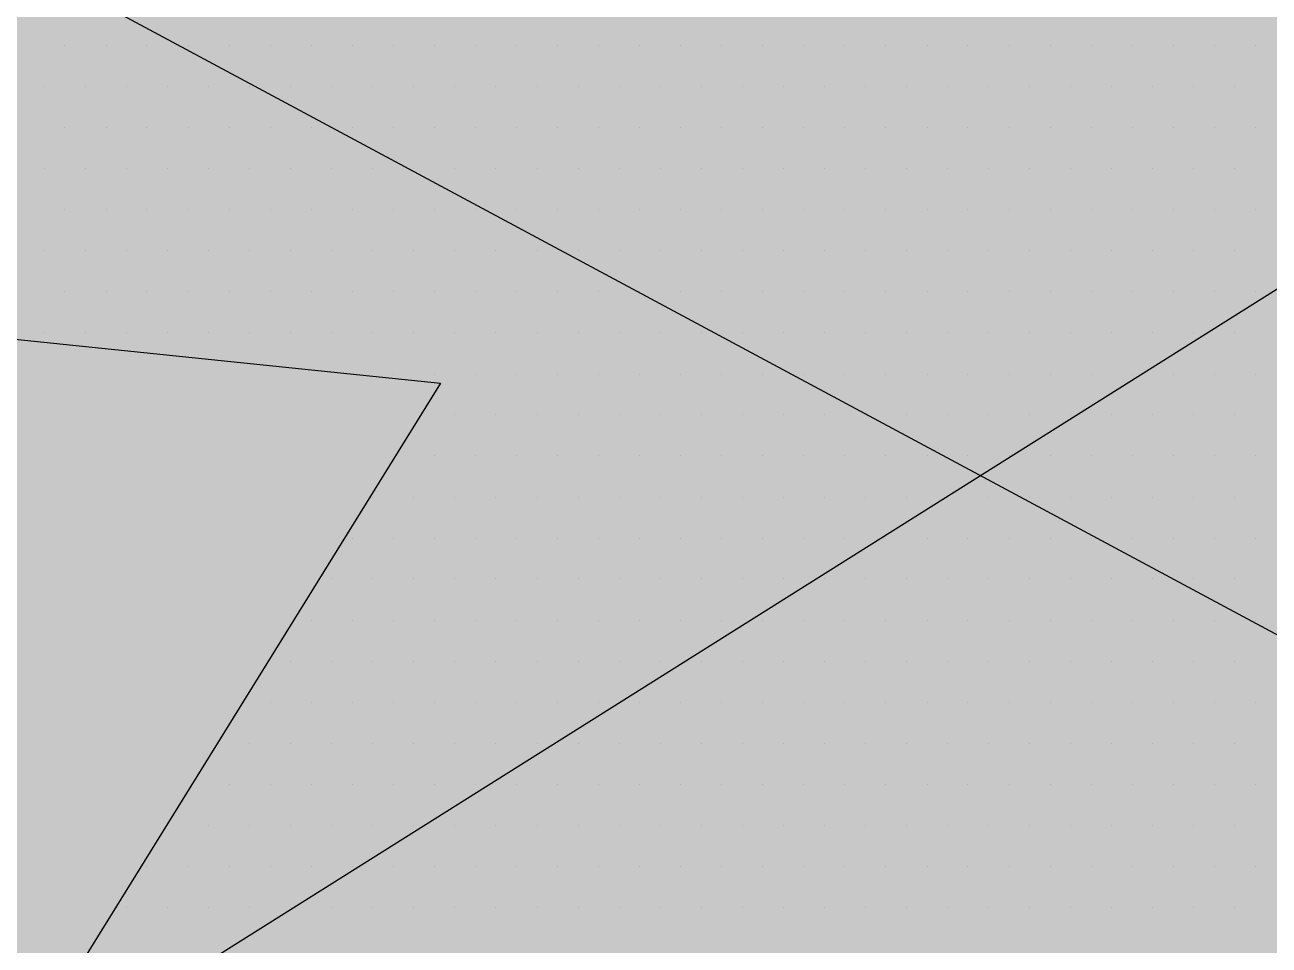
# Paper-space layout 'Layout1' of a CAD drawing. Extents: x -43 to 2298, y -18 to 768.
# Drawn here: x 732.906 to 734.575, y 381.829 to 383.063 of the extents above; entities that cross this region are included whole.
import ezdxf

# ---------------------------------------------------------------- set-up
doc = ezdxf.new("R2010")
doc.units = 0
doc.header["$LTSCALE"] = 2
doc.linetypes.add('CACHEX2', pattern=[0.75, 0.5, -0.25])
doc.layers.add('CARTOUCHE', color=7, linetype='Continuous')
doc.layers.add('LOGO', color=7, linetype='Continuous')

# ---------------------------------------------------------------- blocks, each defined once
blk = doc.blocks.new('A$C715108E3')
at = {"layer": 'LOGO', "color": 131}
for p, q in [((-14.4694, -11.3132), (-14.4694, -11.3132)), ((-14.3774, -11.3132), (-14.3774, -11.3132)), ((-14.2861, -11.3132), (-14.2861, -11.3132)), ((-14.1941, -11.3132), (-14.1941, -11.3132)), ((-14.1021, -11.3132), (-14.1021, -11.3132)), ((-14.0103, -11.3132), (-14.0103, -11.3132)), ((-13.9192, -11.3132), (-13.9192, -11.3132)), ((-13.827, -11.3132), (-13.827, -11.3132)), ((-13.7351, -11.3132), (-13.7351, -11.3132)), ((-13.6441, -11.3132), (-13.6441, -11.3132)), ((-13.552, -11.3132), (-13.552, -11.3132)), ((-13.46, -11.3132), (-13.46, -11.3132)), ((-13.3687, -11.3132), (-13.3687, -11.3132)), ((-13.2767, -11.3132), (-13.2767, -11.3132)), ((-13.1851, -11.3132), (-13.1851, -11.3132)), ((-13.0934, -11.3132), (-13.0934, -11.3132)), ((-13.0016, -11.3132), (-13.0016, -11.3132)), ((-12.9098, -11.3132), (-12.9098, -11.3132)), ((-12.8179, -11.3132), (-12.8179, -11.3132)), ((-12.7265, -11.3132), (-12.7265, -11.3132)), ((-12.6345, -11.3132), (-12.6345, -11.3132)), ((-12.5424, -11.3132), (-12.5424, -11.3132)), ((-12.4514, -11.3132), (-12.4514, -11.3132)), ((-12.3592, -11.3132), (-12.3592, -11.3132)), ((-12.2673, -11.3132), (-12.2673, -11.3132)), ((-12.1762, -11.3132), (-12.1762, -11.3132)), ((-12.0844, -11.3132), (-12.0844, -11.3132)), ((-11.9924, -11.3132), (-11.9924, -11.3132)), ((-11.9011, -11.3132), (-11.9011, -11.3132)), ((-11.8091, -11.3132), (-11.8091, -11.3132)), ((-14.515, -11.4048), (-14.515, -11.4048)), ((-14.4237, -11.4048), (-14.4237, -11.4048)), ((-14.3319, -11.4048), (-14.3319, -11.4048)), ((-14.2398, -11.4048), (-14.2398, -11.4048)), ((-14.1478, -11.4048), (-14.1478, -11.4048)), ((-14.0567, -11.4048), (-14.0567, -11.4048)), ((-13.9649, -11.4048), (-13.9649, -11.4048)), ((-13.8729, -11.4048), (-13.8729, -11.4048)), ((-13.7816, -11.4048), (-13.7816, -11.4048)), ((-13.6896, -11.4048), (-13.6896, -11.4048)), ((-13.5976, -11.4048), (-13.5976, -11.4048)), ((-13.5063, -11.4048), (-13.5063, -11.4048)), ((-13.4143, -11.4048), (-13.4143, -11.4048)), ((-13.3223, -11.4048), (-13.3223, -11.4048)), ((-13.231, -11.4048), (-13.231, -11.4048)), ((-13.1392, -11.4048), (-13.1392, -11.4048)), ((-13.0473, -11.4048), (-13.0473, -11.4048)), ((-12.9559, -11.4048), (-12.9559, -11.4048)), ((-12.8642, -11.4048), (-12.8642, -11.4048)), ((-12.7722, -11.4048), (-12.7722, -11.4048)), ((-12.6802, -11.4048), (-12.6802, -11.4048)), ((-12.5889, -11.4048), (-12.5889, -11.4048)), ((-12.4971, -11.4048), (-12.4971, -11.4048)), ((-12.4053, -11.4048), (-12.4053, -11.4048)), ((-12.3138, -11.4048), (-12.3138, -11.4048)), ((-12.222, -11.4048), (-12.222, -11.4048)), ((-12.1299, -11.4048), (-12.1299, -11.4048)), ((-12.0387, -11.4048), (-12.0387, -11.4048)), ((-11.9465, -11.4048), (-11.9465, -11.4048)), ((-11.8546, -11.4048), (-11.8546, -11.4048)), ((-14.4694, -11.4959), (-14.4694, -11.4959)), ((-14.3774, -11.4959), (-14.3774, -11.4959)), ((-14.2861, -11.4959), (-14.2861, -11.4959)), ((-14.1941, -11.4959), (-14.1941, -11.4959)), ((-14.1021, -11.4959), (-14.1021, -11.4959)), ((-14.0103, -11.4959), (-14.0103, -11.4959)), ((-13.9192, -11.4959), (-13.9192, -11.4959)), ((-13.827, -11.4959), (-13.827, -11.4959)), ((-13.7351, -11.4959), (-13.7351, -11.4959)), ((-13.6441, -11.4959), (-13.6441, -11.4959)), ((-13.552, -11.4959), (-13.552, -11.4959)), ((-13.46, -11.4959), (-13.46, -11.4959)), ((-13.3687, -11.4959), (-13.3687, -11.4959)), ((-13.2767, -11.4959), (-13.2767, -11.4959)), ((-13.1851, -11.4959), (-13.1851, -11.4959)), ((-13.0934, -11.4959), (-13.0934, -11.4959)), ((-13.0016, -11.4959), (-13.0016, -11.4959)), ((-12.9098, -11.4959), (-12.9098, -11.4959)), ((-12.8179, -11.4959), (-12.8179, -11.4959)), ((-12.7265, -11.4959), (-12.7265, -11.4959)), ((-12.6345, -11.4959), (-12.6345, -11.4959)), ((-12.5424, -11.4959), (-12.5424, -11.4959)), ((-12.4514, -11.4959), (-12.4514, -11.4959)), ((-12.3592, -11.4959), (-12.3592, -11.4959)), ((-12.2673, -11.4959), (-12.2673, -11.4959)), ((-12.1762, -11.4959), (-12.1762, -11.4959)), ((-12.0844, -11.4959), (-12.0844, -11.4959)), ((-11.9924, -11.4959), (-11.9924, -11.4959)), ((-11.9011, -11.4959), (-11.9011, -11.4959)), ((-11.8091, -11.4959), (-11.8091, -11.4959)), ((-14.515, -11.5885), (-14.515, -11.5885)), ((-14.4237, -11.5885), (-14.4237, -11.5885)), ((-14.3319, -11.5885), (-14.3319, -11.5885)), ((-14.2398, -11.5885), (-14.2398, -11.5885)), ((-14.1478, -11.5885), (-14.1478, -11.5885)), ((-14.0567, -11.5885), (-14.0567, -11.5885)), ((-13.9649, -11.5885), (-13.9649, -11.5885)), ((-13.8729, -11.5885), (-13.8729, -11.5885)), ((-13.7816, -11.5885), (-13.7816, -11.5885)), ((-13.6896, -11.5885), (-13.6896, -11.5885)), ((-13.5976, -11.5885), (-13.5976, -11.5885)), ((-13.5063, -11.5885), (-13.5063, -11.5885)), ((-13.4143, -11.5885), (-13.4143, -11.5885)), ((-13.3223, -11.5885), (-13.3223, -11.5885)), ((-13.231, -11.5885), (-13.231, -11.5885)), ((-13.1392, -11.5885), (-13.1392, -11.5885)), ((-13.0473, -11.5885), (-13.0473, -11.5885)), ((-12.9559, -11.5885), (-12.9559, -11.5885)), ((-12.8642, -11.5885), (-12.8642, -11.5885)), ((-12.7722, -11.5885), (-12.7722, -11.5885)), ((-12.6802, -11.5885), (-12.6802, -11.5885)), ((-12.5889, -11.5885), (-12.5889, -11.5885)), ((-12.4971, -11.5885), (-12.4971, -11.5885)), ((-12.4053, -11.5885), (-12.4053, -11.5885)), ((-12.3138, -11.5885), (-12.3138, -11.5885)), ((-12.222, -11.5885), (-12.222, -11.5885)), ((-12.1299, -11.5885), (-12.1299, -11.5885)), ((-12.0387, -11.5885), (-12.0387, -11.5885)), ((-11.9465, -11.5885), (-11.9465, -11.5885)), ((-11.8546, -11.5885), (-11.8546, -11.5885)), ((-14.4694, -11.68), (-14.4694, -11.68)), ((-14.3774, -11.68), (-14.3774, -11.68)), ((-14.2861, -11.68), (-14.2861, -11.68)), ((-14.1941, -11.68), (-14.1941, -11.68)), ((-14.1021, -11.68), (-14.1021, -11.68)), ((-14.0103, -11.68), (-14.0103, -11.68)), ((-13.9192, -11.68), (-13.9192, -11.68)), ((-13.827, -11.68), (-13.827, -11.68)), ((-13.7351, -11.68), (-13.7351, -11.68)), ((-13.6441, -11.68), (-13.6441, -11.68)), ((-13.552, -11.68), (-13.552, -11.68)), ((-13.46, -11.68), (-13.46, -11.68)), ((-13.3687, -11.68), (-13.3687, -11.68)), ((-13.2767, -11.68), (-13.2767, -11.68)), ((-13.1851, -11.68), (-13.1851, -11.68)), ((-13.0934, -11.68), (-13.0934, -11.68)), ((-13.0016, -11.68), (-13.0016, -11.68)), ((-12.9098, -11.68), (-12.9098, -11.68)), ((-12.8179, -11.68), (-12.8179, -11.68)), ((-12.7265, -11.68), (-12.7265, -11.68)), ((-12.6345, -11.68), (-12.6345, -11.68)), ((-12.5424, -11.68), (-12.5424, -11.68)), ((-12.4514, -11.68), (-12.4514, -11.68)), ((-12.3592, -11.68), (-12.3592, -11.68)), ((-12.2673, -11.68), (-12.2673, -11.68)), ((-12.1762, -11.68), (-12.1762, -11.68)), ((-12.0844, -11.68), (-12.0844, -11.68)), ((-11.9924, -11.68), (-11.9924, -11.68)), ((-11.9011, -11.68), (-11.9011, -11.68)), ((-11.8091, -11.68), (-11.8091, -11.68)), ((-14.515, -11.7722), (-14.515, -11.7722)), ((-14.4237, -11.7722), (-14.4237, -11.7722)), ((-14.3319, -11.7722), (-14.3319, -11.7722)), ((-14.2398, -11.7722), (-14.2398, -11.7722)), ((-14.1478, -11.7722), (-14.1478, -11.7722)), ((-14.0567, -11.7722), (-14.0567, -11.7722)), ((-13.9649, -11.7722), (-13.9649, -11.7722)), ((-13.8729, -11.7722), (-13.8729, -11.7722)), ((-13.7816, -11.7722), (-13.7816, -11.7722)), ((-13.6896, -11.7722), (-13.6896, -11.7722)), ((-13.5976, -11.7722), (-13.5976, -11.7722)), ((-13.5063, -11.7722), (-13.5063, -11.7722)), ((-13.4143, -11.7722), (-13.4143, -11.7722)), ((-13.3223, -11.7722), (-13.3223, -11.7722)), ((-13.231, -11.7722), (-13.231, -11.7722)), ((-13.1392, -11.7722), (-13.1392, -11.7722)), ((-13.0473, -11.7722), (-13.0473, -11.7722)), ((-12.9559, -11.7722), (-12.9559, -11.7722)), ((-12.8642, -11.7722), (-12.8642, -11.7722)), ((-12.7722, -11.7722), (-12.7722, -11.7722)), ((-12.6802, -11.7722), (-12.6802, -11.7722)), ((-12.5889, -11.7722), (-12.5889, -11.7722)), ((-12.4971, -11.7722), (-12.4971, -11.7722)), ((-12.4053, -11.7722), (-12.4053, -11.7722)), ((-12.3138, -11.7722), (-12.3138, -11.7722)), ((-12.222, -11.7722), (-12.222, -11.7722)), ((-12.1299, -11.7722), (-12.1299, -11.7722)), ((-12.0387, -11.7722), (-12.0387, -11.7722)), ((-11.9465, -11.7722), (-11.9465, -11.7722)), ((-11.8546, -11.7722), (-11.8546, -11.7722)), ((-14.4694, -11.8636), (-14.4694, -11.8636)), ((-14.3774, -11.8636), (-14.3774, -11.8636)), ((-14.2861, -11.8636), (-14.2861, -11.8636)), ((-14.1941, -11.8636), (-14.1941, -11.8636)), ((-14.1021, -11.8636), (-14.1021, -11.8636)), ((-14.0103, -11.8636), (-14.0103, -11.8636)), ((-13.9192, -11.8636), (-13.9192, -11.8636)), ((-13.827, -11.8636), (-13.827, -11.8636)), ((-13.7351, -11.8636), (-13.7351, -11.8636)), ((-13.6441, -11.8636), (-13.6441, -11.8636)), ((-13.552, -11.8636), (-13.552, -11.8636)), ((-13.46, -11.8636), (-13.46, -11.8636)), ((-13.3687, -11.8636), (-13.3687, -11.8636)), ((-13.2767, -11.8636), (-13.2767, -11.8636)), ((-13.1851, -11.8636), (-13.1851, -11.8636)), ((-13.0934, -11.8636), (-13.0934, -11.8636)), ((-13.0016, -11.8636), (-13.0016, -11.8636)), ((-12.9098, -11.8636), (-12.9098, -11.8636)), ((-12.8179, -11.8636), (-12.8179, -11.8636)), ((-12.7265, -11.8636), (-12.7265, -11.8636)), ((-12.6345, -11.8636), (-12.6345, -11.8636)), ((-12.5424, -11.8636), (-12.5424, -11.8636)), ((-12.4514, -11.8636), (-12.4514, -11.8636)), ((-12.3592, -11.8636), (-12.3592, -11.8636)), ((-12.2673, -11.8636), (-12.2673, -11.8636)), ((-12.1762, -11.8636), (-12.1762, -11.8636)), ((-12.0844, -11.8636), (-12.0844, -11.8636)), ((-11.9924, -11.8636), (-11.9924, -11.8636)), ((-11.9011, -11.8636), (-11.9011, -11.8636)), ((-11.8091, -11.8636), (-11.8091, -11.8636)), ((-14.515, -11.9551), (-14.515, -11.9551)), ((-14.4237, -11.9551), (-14.4237, -11.9551)), ((-14.3319, -11.9551), (-14.3319, -11.9551)), ((-14.2398, -11.9551), (-14.2398, -11.9551)), ((-14.1478, -11.9551), (-14.1478, -11.9551)), ((-14.0567, -11.9551), (-14.0567, -11.9551)), ((-13.9649, -11.9551), (-13.9649, -11.9551)), ((-13.8729, -11.9551), (-13.8729, -11.9551)), ((-13.7816, -11.9551), (-13.7816, -11.9551)), ((-13.6896, -11.9551), (-13.6896, -11.9551)), ((-13.5976, -11.9551), (-13.5976, -11.9551)), ((-13.5063, -11.9551), (-13.5063, -11.9551)), ((-13.4143, -11.9551), (-13.4143, -11.9551)), ((-13.3223, -11.9551), (-13.3223, -11.9551)), ((-13.231, -11.9551), (-13.231, -11.9551)), ((-13.1392, -11.9551), (-13.1392, -11.9551)), ((-13.0473, -11.9551), (-13.0473, -11.9551)), ((-12.9559, -11.9551), (-12.9559, -11.9551)), ((-12.8642, -11.9551), (-12.8642, -11.9551)), ((-12.7722, -11.9551), (-12.7722, -11.9551)), ((-12.6802, -11.9551), (-12.6802, -11.9551)), ((-12.5889, -11.9551), (-12.5889, -11.9551)), ((-12.4971, -11.9551), (-12.4971, -11.9551)), ((-12.4053, -11.9551), (-12.4053, -11.9551)), ((-12.3138, -11.9551), (-12.3138, -11.9551)), ((-12.222, -11.9551), (-12.222, -11.9551)), ((-12.1299, -11.9551), (-12.1299, -11.9551)), ((-12.0387, -11.9551), (-12.0387, -11.9551)), ((-11.9465, -11.9551), (-11.9465, -11.9551)), ((-11.8546, -11.9551), (-11.8546, -11.9551)), ((-13.8341, -12.0473), (-13.8341, -12.0473)), ((-13.827, -12.0473), (-13.827, -12.0473)), ((-13.7351, -12.0473), (-13.7351, -12.0473)), ((-13.6441, -12.0473), (-13.6441, -12.0473)), ((-13.552, -12.0473), (-13.552, -12.0473)), ((-13.46, -12.0473), (-13.46, -12.0473)), ((-13.3687, -12.0473), (-13.3687, -12.0473)), ((-13.2767, -12.0473), (-13.2767, -12.0473)), ((-13.1851, -12.0473), (-13.1851, -12.0473)), ((-13.0934, -12.0473), (-13.0934, -12.0473)), ((-13.0016, -12.0473), (-13.0016, -12.0473)), ((-12.9098, -12.0473), (-12.9098, -12.0473)), ((-12.8179, -12.0473), (-12.8179, -12.0473)), ((-12.7265, -12.0473), (-12.7265, -12.0473)), ((-12.6345, -12.0473), (-12.6345, -12.0473)), ((-12.5424, -12.0473), (-12.5424, -12.0473)), ((-12.4514, -12.0473), (-12.4514, -12.0473)), ((-12.3592, -12.0473), (-12.3592, -12.0473)), ((-12.2673, -12.0473), (-12.2673, -12.0473)), ((-12.1762, -12.0473), (-12.1762, -12.0473)), ((-12.0844, -12.0473), (-12.0844, -12.0473)), ((-11.9924, -12.0473), (-11.9924, -12.0473)), ((-11.9011, -12.0473), (-11.9011, -12.0473)), ((-11.8091, -12.0473), (-11.8091, -12.0473)), ((-13.6742, -12.1388), (-13.6742, -12.1388)), ((-13.5976, -12.1388), (-13.5976, -12.1388)), ((-13.5063, -12.1388), (-13.5063, -12.1388)), ((-13.4143, -12.1388), (-13.4143, -12.1388)), ((-13.3223, -12.1388), (-13.3223, -12.1388)), ((-13.231, -12.1388), (-13.231, -12.1388)), ((-13.1392, -12.1388), (-13.1392, -12.1388)), ((-13.0473, -12.1388), (-13.0473, -12.1388)), ((-12.9559, -12.1388), (-12.9559, -12.1388)), ((-12.8642, -12.1388), (-12.8642, -12.1388)), ((-12.7722, -12.1388), (-12.7722, -12.1388)), ((-12.6802, -12.1388), (-12.6802, -12.1388)), ((-12.5889, -12.1388), (-12.5889, -12.1388)), ((-12.4971, -12.1388), (-12.4971, -12.1388)), ((-12.4053, -12.1388), (-12.4053, -12.1388)), ((-12.3138, -12.1388), (-12.3138, -12.1388)), ((-12.222, -12.1388), (-12.222, -12.1388)), ((-12.1299, -12.1388), (-12.1299, -12.1388)), ((-12.0387, -12.1388), (-12.0387, -12.1388)), ((-11.9465, -12.1388), (-11.9465, -12.1388)), ((-11.8546, -12.1388), (-11.8546, -12.1388)), ((-13.7308, -12.23), (-13.7308, -12.23)), ((-13.6441, -12.23), (-13.6441, -12.23)), ((-13.552, -12.23), (-13.552, -12.23)), ((-13.46, -12.23), (-13.46, -12.23)), ((-13.3687, -12.23), (-13.3687, -12.23)), ((-13.2767, -12.23), (-13.2767, -12.23)), ((-13.1851, -12.23), (-13.1851, -12.23)), ((-13.0934, -12.23), (-13.0934, -12.23)), ((-13.0016, -12.23), (-13.0016, -12.23)), ((-12.9098, -12.23), (-12.9098, -12.23)), ((-12.8179, -12.23), (-12.8179, -12.23)), ((-12.7265, -12.23), (-12.7265, -12.23)), ((-12.6345, -12.23), (-12.6345, -12.23)), ((-12.5424, -12.23), (-12.5424, -12.23)), ((-12.4514, -12.23), (-12.4514, -12.23)), ((-12.3592, -12.23), (-12.3592, -12.23)), ((-12.2673, -12.23), (-12.2673, -12.23)), ((-12.1762, -12.23), (-12.1762, -12.23)), ((-12.0844, -12.23), (-12.0844, -12.23)), ((-11.9924, -12.23), (-11.9924, -12.23)), ((-11.9011, -12.23), (-11.9011, -12.23)), ((-11.8091, -12.23), (-11.8091, -12.23)), ((-13.788, -12.3224), (-13.788, -12.3224)), ((-13.7816, -12.3224), (-13.7816, -12.3224)), ((-13.6896, -12.3224), (-13.6896, -12.3224)), ((-13.5976, -12.3224), (-13.5976, -12.3224)), ((-13.5063, -12.3224), (-13.5063, -12.3224)), ((-13.4143, -12.3224), (-13.4143, -12.3224)), ((-13.3223, -12.3224), (-13.3223, -12.3224)), ((-13.231, -12.3224), (-13.231, -12.3224)), ((-13.1392, -12.3224), (-13.1392, -12.3224)), ((-13.0473, -12.3224), (-13.0473, -12.3224)), ((-12.9559, -12.3224), (-12.9559, -12.3224)), ((-12.8642, -12.3224), (-12.8642, -12.3224)), ((-12.7722, -12.3224), (-12.7722, -12.3224)), ((-12.6802, -12.3224), (-12.6802, -12.3224)), ((-12.5889, -12.3224), (-12.5889, -12.3224)), ((-12.4971, -12.3224), (-12.4971, -12.3224)), ((-12.4053, -12.3224), (-12.4053, -12.3224)), ((-12.3138, -12.3224), (-12.3138, -12.3224)), ((-12.222, -12.3224), (-12.222, -12.3224)), ((-12.1299, -12.3224), (-12.1299, -12.3224)), ((-12.0387, -12.3224), (-12.0387, -12.3224)), ((-11.9465, -12.3224), (-11.9465, -12.3224)), ((-11.8546, -12.3224), (-11.8546, -12.3224)), ((-13.8446, -12.4139), (-13.8446, -12.4139)), ((-13.827, -12.4139), (-13.827, -12.4139)), ((-13.7351, -12.4139), (-13.7351, -12.4139)), ((-13.6441, -12.4139), (-13.6441, -12.4139)), ((-13.552, -12.4139), (-13.552, -12.4139)), ((-13.46, -12.4139), (-13.46, -12.4139)), ((-13.3687, -12.4139), (-13.3687, -12.4139)), ((-13.2767, -12.4139), (-13.2767, -12.4139)), ((-13.1851, -12.4139), (-13.1851, -12.4139)), ((-13.0934, -12.4139), (-13.0934, -12.4139)), ((-13.0016, -12.4139), (-13.0016, -12.4139)), ((-12.9098, -12.4139), (-12.9098, -12.4139)), ((-12.8179, -12.4139), (-12.8179, -12.4139)), ((-12.7265, -12.4139), (-12.7265, -12.4139)), ((-12.6345, -12.4139), (-12.6345, -12.4139)), ((-12.5424, -12.4139), (-12.5424, -12.4139)), ((-12.4514, -12.4139), (-12.4514, -12.4139)), ((-12.3592, -12.4139), (-12.3592, -12.4139)), ((-12.2673, -12.4139), (-12.2673, -12.4139)), ((-12.1762, -12.4139), (-12.1762, -12.4139)), ((-12.0844, -12.4139), (-12.0844, -12.4139)), ((-11.9924, -12.4139), (-11.9924, -12.4139)), ((-11.9011, -12.4139), (-11.9011, -12.4139)), ((-11.8091, -12.4139), (-11.8091, -12.4139)), ((-13.9016, -12.5053), (-13.9016, -12.5053)), ((-13.8729, -12.5053), (-13.8729, -12.5053)), ((-13.7816, -12.5053), (-13.7816, -12.5053)), ((-13.6896, -12.5053), (-13.6896, -12.5053)), ((-13.5976, -12.5053), (-13.5976, -12.5053)), ((-13.5063, -12.5053), (-13.5063, -12.5053)), ((-13.4143, -12.5053), (-13.4143, -12.5053)), ((-13.3223, -12.5053), (-13.3223, -12.5053)), ((-13.231, -12.5053), (-13.231, -12.5053)), ((-13.1392, -12.5053), (-13.1392, -12.5053)), ((-13.0473, -12.5053), (-13.0473, -12.5053)), ((-12.9559, -12.5053), (-12.9559, -12.5053)), ((-12.8642, -12.5053), (-12.8642, -12.5053)), ((-12.7722, -12.5053), (-12.7722, -12.5053)), ((-12.6802, -12.5053), (-12.6802, -12.5053)), ((-12.5889, -12.5053), (-12.5889, -12.5053)), ((-12.4971, -12.5053), (-12.4971, -12.5053)), ((-12.4053, -12.5053), (-12.4053, -12.5053)), ((-12.3138, -12.5053), (-12.3138, -12.5053)), ((-12.222, -12.5053), (-12.222, -12.5053)), ((-12.1299, -12.5053), (-12.1299, -12.5053)), ((-12.0387, -12.5053), (-12.0387, -12.5053)), ((-11.9465, -12.5053), (-11.9465, -12.5053)), ((-11.8546, -12.5053), (-11.8546, -12.5053)), ((-13.9582, -12.5977), (-13.9582, -12.5977)), ((-13.9192, -12.5977), (-13.9192, -12.5977)), ((-13.827, -12.5977), (-13.827, -12.5977)), ((-13.7351, -12.5977), (-13.7351, -12.5977)), ((-13.6441, -12.5977), (-13.6441, -12.5977)), ((-13.552, -12.5977), (-13.552, -12.5977)), ((-13.46, -12.5977), (-13.46, -12.5977)), ((-13.3687, -12.5977), (-13.3687, -12.5977)), ((-13.2767, -12.5977), (-13.2767, -12.5977)), ((-13.1851, -12.5977), (-13.1851, -12.5977)), ((-13.0934, -12.5977), (-13.0934, -12.5977)), ((-13.0016, -12.5977), (-13.0016, -12.5977)), ((-12.9098, -12.5977), (-12.9098, -12.5977)), ((-12.8179, -12.5977), (-12.8179, -12.5977)), ((-12.7265, -12.5977), (-12.7265, -12.5977)), ((-12.6345, -12.5977), (-12.6345, -12.5977)), ((-12.5424, -12.5977), (-12.5424, -12.5977)), ((-12.4514, -12.5977), (-12.4514, -12.5977)), ((-12.3592, -12.5977), (-12.3592, -12.5977)), ((-12.2673, -12.5977), (-12.2673, -12.5977)), ((-12.1762, -12.5977), (-12.1762, -12.5977)), ((-12.0844, -12.5977), (-12.0844, -12.5977)), ((-11.9924, -12.5977), (-11.9924, -12.5977)), ((-11.9011, -12.5977), (-11.9011, -12.5977)), ((-11.8091, -12.5977), (-11.8091, -12.5977)), ((-14.0153, -12.6892), (-14.0153, -12.6892)), ((-13.9649, -12.6892), (-13.9649, -12.6892)), ((-13.8729, -12.6892), (-13.8729, -12.6892)), ((-13.7816, -12.6892), (-13.7816, -12.6892)), ((-13.6896, -12.6892), (-13.6896, -12.6892)), ((-13.5976, -12.6892), (-13.5976, -12.6892)), ((-13.5063, -12.6892), (-13.5063, -12.6892)), ((-13.4143, -12.6892), (-13.4143, -12.6892)), ((-13.3223, -12.6892), (-13.3223, -12.6892)), ((-13.231, -12.6892), (-13.231, -12.6892)), ((-13.1392, -12.6892), (-13.1392, -12.6892)), ((-13.0473, -12.6892), (-13.0473, -12.6892)), ((-12.9559, -12.6892), (-12.9559, -12.6892)), ((-12.8642, -12.6892), (-12.8642, -12.6892)), ((-12.7722, -12.6892), (-12.7722, -12.6892)), ((-12.6802, -12.6892), (-12.6802, -12.6892)), ((-12.5889, -12.6892), (-12.5889, -12.6892)), ((-12.4971, -12.6892), (-12.4971, -12.6892)), ((-12.4053, -12.6892), (-12.4053, -12.6892)), ((-12.3138, -12.6892), (-12.3138, -12.6892)), ((-12.222, -12.6892), (-12.222, -12.6892)), ((-12.1299, -12.6892), (-12.1299, -12.6892)), ((-12.0387, -12.6892), (-12.0387, -12.6892)), ((-11.9465, -12.6892), (-11.9465, -12.6892)), ((-11.8546, -12.6892), (-11.8546, -12.6892)), ((-14.0717, -12.7805), (-14.0717, -12.7805)), ((-14.0103, -12.7805), (-14.0103, -12.7805)), ((-13.9192, -12.7805), (-13.9192, -12.7805)), ((-13.827, -12.7805), (-13.827, -12.7805)), ((-13.7351, -12.7805), (-13.7351, -12.7805)), ((-13.6441, -12.7805), (-13.6441, -12.7805)), ((-13.552, -12.7805), (-13.552, -12.7805)), ((-13.46, -12.7805), (-13.46, -12.7805)), ((-13.3687, -12.7805), (-13.3687, -12.7805)), ((-13.2767, -12.7805), (-13.2767, -12.7805)), ((-13.1851, -12.7805), (-13.1851, -12.7805)), ((-13.0934, -12.7805), (-13.0934, -12.7805)), ((-13.0016, -12.7805), (-13.0016, -12.7805)), ((-12.9098, -12.7805), (-12.9098, -12.7805)), ((-12.8179, -12.7805), (-12.8179, -12.7805)), ((-12.7265, -12.7805), (-12.7265, -12.7805)), ((-12.6345, -12.7805), (-12.6345, -12.7805)), ((-12.5424, -12.7805), (-12.5424, -12.7805)), ((-12.4514, -12.7805), (-12.4514, -12.7805)), ((-12.3592, -12.7805), (-12.3592, -12.7805)), ((-12.2673, -12.7805), (-12.2673, -12.7805)), ((-12.1762, -12.7805), (-12.1762, -12.7805)), ((-12.0844, -12.7805), (-12.0844, -12.7805)), ((-11.9924, -12.7805), (-11.9924, -12.7805)), ((-11.9011, -12.7805), (-11.9011, -12.7805)), ((-11.8091, -12.7805), (-11.8091, -12.7805)), ((-14.1291, -12.8729), (-14.1291, -12.8729)), ((-14.0567, -12.8729), (-14.0567, -12.8729)), ((-13.9649, -12.8729), (-13.9649, -12.8729)), ((-13.8729, -12.8729), (-13.8729, -12.8729)), ((-13.7816, -12.8729), (-13.7816, -12.8729)), ((-13.6896, -12.8729), (-13.6896, -12.8729)), ((-13.5976, -12.8729), (-13.5976, -12.8729)), ((-13.5063, -12.8729), (-13.5063, -12.8729)), ((-13.4143, -12.8729), (-13.4143, -12.8729)), ((-13.3223, -12.8729), (-13.3223, -12.8729)), ((-13.231, -12.8729), (-13.231, -12.8729)), ((-13.1392, -12.8729), (-13.1392, -12.8729)), ((-13.0473, -12.8729), (-13.0473, -12.8729)), ((-12.9559, -12.8729), (-12.9559, -12.8729)), ((-12.8642, -12.8729), (-12.8642, -12.8729)), ((-12.7722, -12.8729), (-12.7722, -12.8729)), ((-12.6802, -12.8729), (-12.6802, -12.8729)), ((-12.5889, -12.8729), (-12.5889, -12.8729)), ((-12.4971, -12.8729), (-12.4971, -12.8729)), ((-12.4053, -12.8729), (-12.4053, -12.8729)), ((-12.3138, -12.8729), (-12.3138, -12.8729)), ((-12.222, -12.8729), (-12.222, -12.8729)), ((-12.1299, -12.8729), (-12.1299, -12.8729)), ((-12.0387, -12.8729), (-12.0387, -12.8729)), ((-11.9465, -12.8729), (-11.9465, -12.8729)), ((-11.8546, -12.8729), (-11.8546, -12.8729)), ((-14.1855, -12.9639), (-14.1855, -12.9639)), ((-14.1021, -12.9639), (-14.1021, -12.9639)), ((-14.0103, -12.9639), (-14.0103, -12.9639)), ((-13.9192, -12.9639), (-13.9192, -12.9639)), ((-13.827, -12.9639), (-13.827, -12.9639)), ((-13.7351, -12.9639), (-13.7351, -12.9639)), ((-13.6441, -12.9639), (-13.6441, -12.9639)), ((-13.552, -12.9639), (-13.552, -12.9639)), ((-13.46, -12.9639), (-13.46, -12.9639)), ((-13.3687, -12.9639), (-13.3687, -12.9639)), ((-13.2767, -12.9639), (-13.2767, -12.9639)), ((-13.1851, -12.9639), (-13.1851, -12.9639)), ((-13.0934, -12.9639), (-13.0934, -12.9639)), ((-13.0016, -12.9639), (-13.0016, -12.9639)), ((-12.9098, -12.9639), (-12.9098, -12.9639)), ((-12.8179, -12.9639), (-12.8179, -12.9639)), ((-12.7265, -12.9639), (-12.7265, -12.9639)), ((-12.6345, -12.9639), (-12.6345, -12.9639)), ((-12.5424, -12.9639), (-12.5424, -12.9639)), ((-12.4514, -12.9639), (-12.4514, -12.9639)), ((-12.3592, -12.9639), (-12.3592, -12.9639)), ((-12.2673, -12.9639), (-12.2673, -12.9639)), ((-12.1762, -12.9639), (-12.1762, -12.9639)), ((-12.0844, -12.9639), (-12.0844, -12.9639)), ((-11.9924, -12.9639), (-11.9924, -12.9639)), ((-11.9011, -12.9639), (-11.9011, -12.9639)), ((-11.8091, -12.9639), (-11.8091, -12.9639)), ((-14.2427, -13.0556), (-14.2427, -13.0556)), ((-14.2398, -13.0556), (-14.2398, -13.0556)), ((-14.1478, -13.0556), (-14.1478, -13.0556)), ((-14.0567, -13.0556), (-14.0567, -13.0556)), ((-13.9649, -13.0556), (-13.9649, -13.0556)), ((-13.8729, -13.0556), (-13.8729, -13.0556)), ((-13.7816, -13.0556), (-13.7816, -13.0556)), ((-13.6896, -13.0556), (-13.6896, -13.0556)), ((-13.5976, -13.0556), (-13.5976, -13.0556)), ((-13.5063, -13.0556), (-13.5063, -13.0556)), ((-13.4143, -13.0556), (-13.4143, -13.0556)), ((-13.3223, -13.0556), (-13.3223, -13.0556)), ((-13.231, -13.0556), (-13.231, -13.0556)), ((-13.1392, -13.0556), (-13.1392, -13.0556)), ((-13.0473, -13.0556), (-13.0473, -13.0556)), ((-12.9559, -13.0556), (-12.9559, -13.0556)), ((-12.8642, -13.0556), (-12.8642, -13.0556)), ((-12.7722, -13.0556), (-12.7722, -13.0556)), ((-12.6802, -13.0556), (-12.6802, -13.0556)), ((-12.5889, -13.0556), (-12.5889, -13.0556)), ((-12.4971, -13.0556), (-12.4971, -13.0556)), ((-12.4053, -13.0556), (-12.4053, -13.0556)), ((-12.3138, -13.0556), (-12.3138, -13.0556)), ((-12.222, -13.0556), (-12.222, -13.0556)), ((-12.1299, -13.0556), (-12.1299, -13.0556)), ((-12.0387, -13.0556), (-12.0387, -13.0556)), ((-11.9465, -13.0556), (-11.9465, -13.0556)), ((-11.8546, -13.0556), (-11.8546, -13.0556)), ((-14.2996, -13.1478), (-14.2996, -13.1478)), ((-14.2861, -13.1478), (-14.2861, -13.1478)), ((-14.1941, -13.1478), (-14.1941, -13.1478)), ((-14.1021, -13.1478), (-14.1021, -13.1478)), ((-14.0103, -13.1478), (-14.0103, -13.1478)), ((-13.9192, -13.1478), (-13.9192, -13.1478)), ((-13.827, -13.1478), (-13.827, -13.1478)), ((-13.7351, -13.1478), (-13.7351, -13.1478)), ((-13.6441, -13.1478), (-13.6441, -13.1478)), ((-13.552, -13.1478), (-13.552, -13.1478)), ((-13.46, -13.1478), (-13.46, -13.1478)), ((-13.3687, -13.1478), (-13.3687, -13.1478)), ((-13.2767, -13.1478), (-13.2767, -13.1478)), ((-13.1851, -13.1478), (-13.1851, -13.1478)), ((-13.0934, -13.1478), (-13.0934, -13.1478)), ((-13.0016, -13.1478), (-13.0016, -13.1478)), ((-12.9098, -13.1478), (-12.9098, -13.1478)), ((-12.8179, -13.1478), (-12.8179, -13.1478)), ((-12.7265, -13.1478), (-12.7265, -13.1478)), ((-12.6345, -13.1478), (-12.6345, -13.1478)), ((-12.5424, -13.1478), (-12.5424, -13.1478)), ((-12.4514, -13.1478), (-12.4514, -13.1478)), ((-12.3592, -13.1478), (-12.3592, -13.1478)), ((-12.2673, -13.1478), (-12.2673, -13.1478)), ((-12.1762, -13.1478), (-12.1762, -13.1478)), ((-12.0844, -13.1478), (-12.0844, -13.1478)), ((-11.9924, -13.1478), (-11.9924, -13.1478)), ((-11.9011, -13.1478), (-11.9011, -13.1478)), ((-11.8091, -13.1478), (-11.8091, -13.1478)), ((-14.3562, -13.2392), (-14.3562, -13.2392)), ((-14.3319, -13.2392), (-14.3319, -13.2392)), ((-14.2398, -13.2392), (-14.2398, -13.2392)), ((-14.1478, -13.2392), (-14.1478, -13.2392)), ((-14.0567, -13.2392), (-14.0567, -13.2392)), ((-13.9649, -13.2392), (-13.9649, -13.2392)), ((-13.8729, -13.2392), (-13.8729, -13.2392)), ((-13.7816, -13.2392), (-13.7816, -13.2392)), ((-13.6896, -13.2392), (-13.6896, -13.2392)), ((-13.5976, -13.2392), (-13.5976, -13.2392)), ((-13.5063, -13.2392), (-13.5063, -13.2392)), ((-13.4143, -13.2392), (-13.4143, -13.2392)), ((-13.3223, -13.2392), (-13.3223, -13.2392)), ((-13.231, -13.2392), (-13.231, -13.2392)), ((-13.1392, -13.2392), (-13.1392, -13.2392)), ((-13.0473, -13.2392), (-13.0473, -13.2392)), ((-12.9559, -13.2392), (-12.9559, -13.2392)), ((-12.8642, -13.2392), (-12.8642, -13.2392)), ((-12.7722, -13.2392), (-12.7722, -13.2392)), ((-12.6802, -13.2392), (-12.6802, -13.2392)), ((-12.5889, -13.2392), (-12.5889, -13.2392)), ((-12.4971, -13.2392), (-12.4971, -13.2392)), ((-12.4053, -13.2392), (-12.4053, -13.2392)), ((-12.3138, -13.2392), (-12.3138, -13.2392)), ((-12.222, -13.2392), (-12.222, -13.2392)), ((-12.1299, -13.2392), (-12.1299, -13.2392)), ((-12.0387, -13.2392), (-12.0387, -13.2392)), ((-11.9465, -13.2392), (-11.9465, -13.2392)), ((-11.8546, -13.2392), (-11.8546, -13.2392))]:
    blk.add_line(p, q, dxfattribs=at)
blk.add_lwpolyline([(-20.5289, -16.3696), (-17.1333, -11.706), (-13.6302, -12.0681), (-14.8375, -14.0161), (-16.6359, -13.7897), (-17.73, -15.3364), (-16.5602, -15.6374), (-17.0758, -16.8949), (-15.2018, -17.1211), (-14.4102, -15.977), (-14.0453, -15.6258), (-13.0766, -15.8137), (-11.7939, -15.977), (-13.895, -18.9134)], dxfattribs=at)
blk = doc.blocks.new('A$C581E6685')
at = {"layer": 'LOGO'}
for color, points in [(142, [(-45.3965, 37.4846), (-39.5666, 28.8703), (-39.344, 28.5414), (-39.8519, 24.2064), (-36.9477, 25.4853), (-26.3566, 30.2032), (-36.1863, 24.0789), (-38.2746, 22.2236), (-38.1337, 21.2132), (-33.6363, 11.1845), (-39.5393, 21.4709), (-40.6525, 23.2405), (-42.0615, 23.3525), (-53.1072, 18.3767), (-43.3972, 24.4856), (-40.4756, 26.2259), (-40.684, 26.8894)]), (32, [(-39.8519, 24.2064), (-42.1559, 23.0023), (-56.2481, 30.5655)])]:
    blk.add_hatch(color=color, dxfattribs=at).paths.add_polyline_path(points)
at = {"layer": 'LOGO', "color": 142}
blk.add_lwpolyline([(-45.3965, 37.4846), (-39.3434, 28.5414), (-39.8519, 24.2064), (-36.9477, 25.4853), (-26.3566, 30.2032), (-36.1857, 24.0789), (-38.2739, 22.2236), (-38.1337, 21.2132), (-33.6358, 11.1845), (-39.5393, 21.4709), (-40.6518, 23.2405), (-42.0615, 23.3525), (-53.1072, 18.3767), (-43.3964, 24.4856), (-40.4756, 26.2259), (-40.6836, 26.8894)], close=True, dxfattribs=at)
at = {"layer": 'LOGO', "color": 32}
blk.add_lwpolyline([(-39.8519, 24.2064), (-42.1559, 23.0023), (-56.2481, 30.5655)], close=True, dxfattribs=at)
at = {"layer": 'LOGO', "color": 32, "linetype": 'CACHEX2', "ltscale": 1.5}
blk.add_ellipse((-38.0538, 23.8138), major_axis=(-19.0311, -3.534), ratio=0.590567, dxfattribs=at)
at = {"layer": 'LOGO', "color": 32}
blk.add_ellipse((-37.6144, 23.8499), major_axis=(-13.5768, -4.2839), ratio=0.791971, dxfattribs=at)
at = {"layer": 'CARTOUCHE'}
blk.add_blockref('A$C715108E3', (-31.6739, 36.3189), dxfattribs=at)
blk = doc.blocks.new('miniLogo')
at = {"layer": 'CARTOUCHE', "true_color": 0xffffff}
h = blk.add_hatch(color=7, dxfattribs=at)
h.dxf.hatch_style = 1
edge = h.paths.add_edge_path()
edge.add_spline(control_points=[(960.7415, 27.4251), (960.7415, 16.5339), (960.7415, 5.6427), (960.7415, 1.8027), (964.5815, 1.8027), (1010.1208, 1.8027), (1055.66, 1.8027), (1059.5, 1.8027), (1059.5, 5.6427), (1059.5, 16.5339), (1059.5, 27.4251), (1059.5, 31.2651), (1055.66, 31.2651), (1010.1208, 31.2651), (964.5815, 31.2651), (960.7415, 31.2651), (960.7415, 27.4251)], knot_values=[0, 0, 0, 1, 1, 2.570796, 2.570796, 3.570796, 3.570796, 5.141593, 5.141593, 6.141593, 6.141593, 7.712389, 7.712389, 8.712389, 8.712389, 10.283185, 10.283185, 10.283185], weights=[1, 1, 1, 0.707107, 1, 1, 1, 0.707107, 1, 1, 1, 0.707107, 1, 1, 1, 0.707107, 1], degree=2, periodic=0)
at = {"layer": 'CARTOUCHE'}
blk.add_rational_spline([(960.7415, 27.4251), (960.7415, 16.5339), (960.7415, 5.6427), (960.7415, 1.8027), (964.5815, 1.8027), (1010.1208, 1.8027), (1055.66, 1.8027), (1059.5, 1.8027), (1059.5, 5.6427), (1059.5, 16.5339), (1059.5, 27.4251), (1059.5, 31.2651), (1055.66, 31.2651), (1010.1208, 31.2651), (964.5815, 31.2651), (960.7415, 31.2651), (960.7415, 27.4251)], [1, 1, 1, 0.707106781187, 1, 1, 1, 0.707106781187, 1, 1, 1, 0.707106781187, 1, 1, 1, 0.707106781187, 1], degree=2, knots=[0, 0, 0, 1, 1, 2.570796, 2.570796, 3.570796, 3.570796, 5.141593, 5.141593, 6.141593, 6.141593, 7.712389, 7.712389, 8.712389, 8.712389, 10.283185, 10.283185, 10.283185], dxfattribs=at)
at = {"layer": 'CARTOUCHE', "xscale": 0.6, "yscale": 0.6, "zscale": 0.6}
blk.add_blockref('A$C581E6685', (998.0122, 3.1833), dxfattribs=at)

psp = doc.layouts.get("Layout1")

# ---------------------------------------------------------------- block references
at = {"layer": 'CARTOUCHE'}
psp.add_blockref('miniLogo', (-237.3663, 364.8484), dxfattribs=at)

doc.saveas('drawing.dxf')
